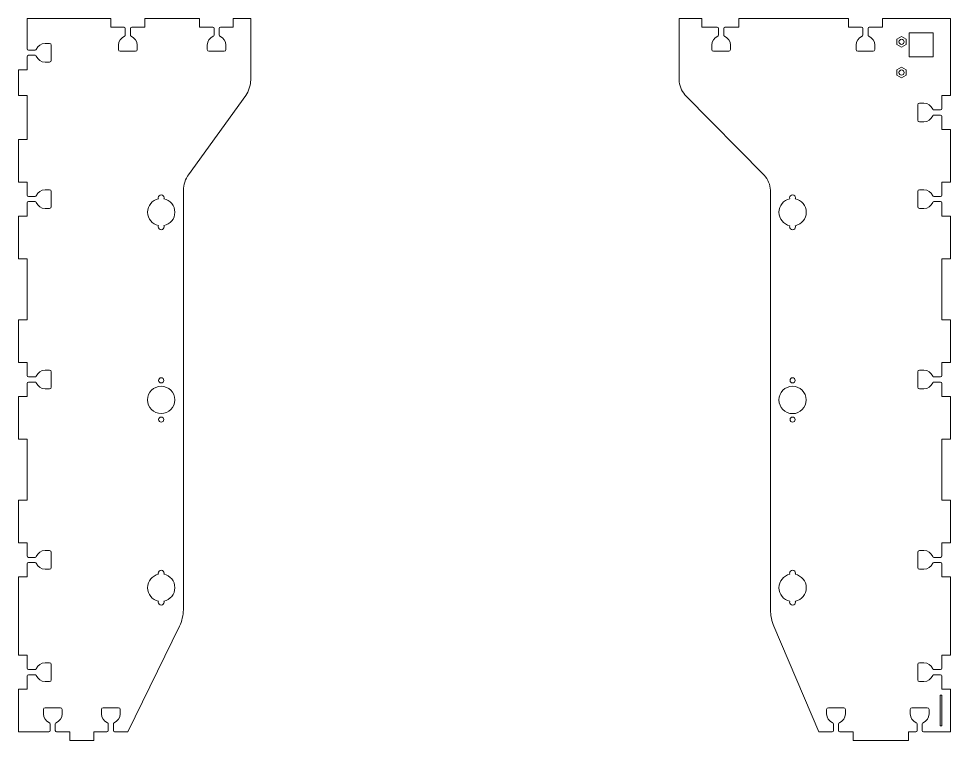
# Model space of a CAD drawing. Header units: inches. Extents: x 27 to 573, y -512 to -89.
import ezdxf

# ---------------------------------------------------------------- set-up
doc = ezdxf.new("R2010")
doc.units = ezdxf.units.IN
doc.header["$MEASUREMENT"] = 0
doc.layers.add('Layer 1', color=7, linetype='Continuous')

# ---------------------------------------------------------------- blocks, each defined once
blk = doc.blocks.new('block 3')
at = {"layer": 'Layer 1', "color": 240, "lineweight": 9, "true_color": 0xed1c24}
for points in [[(152.9, -93.59), (152.9, -88.59), (163.21, -88.59), (163.21, -93.59)], [(27.2, -118.59), (27.2, -133.59)], [(87.7, -506.59), (91.2, -506.59)]]:
    blk.add_lwpolyline(points, dxfattribs=at)
for points, knots in [([(27.2, -118.59), (27.2, -118.59), (32.2, -118.59), (32.2, -118.59), (32.2, -118.59), (32.2, -115.09), (32.2, -115.09), (32.2, -115.09), (32.2, -110.84), (32.2, -110.84), (32.2, -110.42), (32.54, -110.09), (32.95, -110.09), (32.95, -110.09), (36.87, -110.09), (36.87, -110.09), (37.18, -110.09), (37.46, -110.28), (37.57, -110.56), (38.37, -112.62), (40.37, -114.09), (42.7, -114.09), (42.7, -114.09), (45.3, -114.09), (45.3, -114.09), (45.85, -114.09), (46.3, -113.64), (46.3, -113.09), (46.3, -113.09), (46.3, -104.09), (46.3, -104.09), (46.3, -103.54), (45.85, -103.09), (45.3, -103.09), (45.3, -103.09), (42.7, -103.09), (42.7, -103.09), (40.37, -103.09), (38.37, -104.56), (37.57, -106.61), (37.46, -106.9), (37.18, -107.09), (36.88, -107.09), (36.88, -107.09), (32.95, -107.09), (32.95, -107.09), (32.54, -107.09), (32.2, -106.75), (32.2, -106.34), (32.2, -106.34), (32.2, -88.59), (32.2, -88.59), (32.2, -88.59), (81.2, -88.59), (81.2, -88.59)], [0, 0, 0, 0, 1, 1, 1, 2, 2, 2, 3, 3, 3, 4, 4, 4, 5, 5, 5, 6, 6, 6, 7, 7, 7, 8, 8, 8, 9, 9, 9, 10, 10, 10, 11, 11, 11, 12, 12, 12, 13, 13, 13, 14, 14, 14, 15, 15, 15, 16, 16, 16, 17, 17, 17, 18, 18, 18, 18]), ([(81.2, -88.59), (81.2, -88.59), (81.2, -93.59), (81.2, -93.59), (81.2, -93.59), (88.95, -93.59), (88.95, -93.59), (89.36, -93.59), (89.7, -93.92), (89.7, -94.34), (89.7, -94.34), (89.7, -98.26), (89.7, -98.26), (89.7, -98.57), (89.51, -98.85), (89.22, -98.96), (87.17, -99.76), (85.7, -101.76), (85.7, -104.09), (85.7, -104.09), (85.7, -106.69), (85.7, -106.69), (85.7, -107.24), (86.15, -107.69), (86.7, -107.69), (86.7, -107.69), (95.7, -107.69), (95.7, -107.69), (96.25, -107.69), (96.7, -107.24), (96.7, -106.69), (96.7, -106.69), (96.7, -104.09), (96.7, -104.09), (96.7, -101.76), (95.23, -99.76), (93.18, -98.96), (92.89, -98.85), (92.7, -98.57), (92.7, -98.26), (92.7, -98.26), (92.7, -94.34), (92.7, -94.34), (92.7, -93.92), (93.04, -93.59), (93.45, -93.59), (93.45, -93.59), (101.2, -93.59), (101.2, -93.59), (101.2, -93.59), (101.2, -88.59), (101.2, -88.59), (101.2, -88.59), (133.21, -88.59), (133.21, -88.59), (133.21, -88.59), (133.21, -93.59), (133.21, -93.59), (133.21, -93.59), (140.96, -93.59), (140.96, -93.59), (141.38, -93.59), (141.71, -93.92), (141.71, -94.34), (141.71, -94.34), (141.71, -98.26), (141.71, -98.26), (141.71, -98.57), (141.52, -98.85), (141.24, -98.96), (139.18, -99.76), (137.71, -101.76), (137.71, -104.09), (137.71, -104.09), (137.71, -106.69), (137.71, -106.69), (137.71, -107.24), (138.16, -107.69), (138.71, -107.69), (138.71, -107.69), (147.71, -107.69), (147.71, -107.69), (148.26, -107.69), (148.71, -107.24), (148.71, -106.69), (148.71, -106.69), (148.71, -104.09), (148.71, -104.09), (148.71, -101.76), (147.24, -99.76), (145.19, -98.96), (144.9, -98.85), (144.71, -98.57), (144.71, -98.26), (144.71, -98.26), (144.71, -94.34), (144.71, -94.34), (144.71, -93.92), (145.05, -93.59), (145.46, -93.59), (145.46, -93.59), (152.9, -93.59), (152.9, -93.59)], [0, 0, 0, 0, 1, 1, 1, 2, 2, 2, 3, 3, 3, 4, 4, 4, 5, 5, 5, 6, 6, 6, 7, 7, 7, 8, 8, 8, 9, 9, 9, 10, 10, 10, 11, 11, 11, 12, 12, 12, 13, 13, 13, 14, 14, 14, 15, 15, 15, 16, 16, 16, 17, 17, 17, 18, 18, 18, 19, 19, 19, 20, 20, 20, 21, 21, 21, 22, 22, 22, 23, 23, 23, 24, 24, 24, 25, 25, 25, 26, 26, 26, 27, 27, 27, 28, 28, 28, 29, 29, 29, 30, 30, 30, 31, 31, 31, 32, 32, 32, 33, 33, 33, 34, 34, 34, 34]), ([(91.2, -506.59), (91.2, -506.59), (121.55, -444.58), (121.55, -444.58), (122.76, -442.11), (123.75, -437.84), (123.75, -435.09), (123.75, -435.09), (123.75, -189.09), (123.75, -189.09), (123.75, -186.34), (125.06, -182.27), (126.68, -180.04), (126.68, -180.04), (160.28, -133.64), (160.28, -133.64), (161.89, -131.41), (163.21, -127.34), (163.21, -124.59), (163.21, -124.59), (163.21, -93.59), (163.21, -93.59)], [0, 0, 0, 0, 1, 1, 1, 2, 2, 2, 3, 3, 3, 4, 4, 4, 5, 5, 5, 6, 6, 6, 7, 7, 7, 7]), ([(87.7, -506.59), (87.7, -506.59), (83.45, -506.59), (83.45, -506.59), (83.04, -506.59), (82.7, -506.25), (82.7, -505.84), (82.7, -505.84), (82.7, -501.91), (82.7, -501.91), (82.7, -501.61), (82.89, -501.33), (83.18, -501.22), (85.23, -500.42), (86.7, -498.42), (86.7, -496.09), (86.7, -496.09), (86.7, -493.49), (86.7, -493.49), (86.7, -492.94), (86.25, -492.49), (85.7, -492.49), (85.7, -492.49), (76.7, -492.49), (76.7, -492.49), (76.15, -492.49), (75.7, -492.94), (75.7, -493.49), (75.7, -493.49), (75.7, -496.09), (75.7, -496.09), (75.7, -498.42), (77.17, -500.42), (79.22, -501.22), (79.51, -501.33), (79.7, -501.61), (79.7, -501.91), (79.7, -501.91), (79.7, -505.84), (79.7, -505.84), (79.7, -506.25), (79.36, -506.59), (78.95, -506.59), (78.95, -506.59), (71.2, -506.59), (71.2, -506.59), (71.2, -506.59), (71.2, -511.59), (71.2, -511.59), (71.2, -511.59), (57.2, -511.59), (57.2, -511.59), (57.2, -511.59), (57.2, -506.59), (57.2, -506.59), (57.2, -506.59), (49.45, -506.59), (49.45, -506.59), (49.04, -506.59), (48.7, -506.25), (48.7, -505.84), (48.7, -505.84), (48.7, -501.91), (48.7, -501.91), (48.7, -501.61), (48.89, -501.33), (49.18, -501.22), (51.23, -500.42), (52.7, -498.42), (52.7, -496.09), (52.7, -496.09), (52.7, -493.49), (52.7, -493.49), (52.7, -492.94), (52.25, -492.49), (51.7, -492.49), (51.7, -492.49), (42.7, -492.49), (42.7, -492.49), (42.15, -492.49), (41.7, -492.94), (41.7, -493.49), (41.7, -493.49), (41.7, -496.09), (41.7, -496.09), (41.7, -498.42), (43.17, -500.42), (45.22, -501.22), (45.51, -501.33), (45.7, -501.61), (45.7, -501.91), (45.7, -501.91), (45.7, -505.84), (45.7, -505.84), (45.7, -506.25), (45.36, -506.59), (44.95, -506.59), (44.95, -506.59), (27.2, -506.59), (27.2, -506.59), (27.2, -506.59), (27.2, -481.59), (27.2, -481.59), (27.2, -481.59), (32.2, -481.59), (32.2, -481.59), (32.2, -481.59), (32.2, -473.84), (32.2, -473.84), (32.2, -473.42), (32.54, -473.09), (32.95, -473.09), (32.95, -473.09), (36.87, -473.09), (36.87, -473.09), (37.18, -473.09), (37.46, -473.28), (37.57, -473.56), (38.37, -475.62), (40.37, -477.09), (42.7, -477.09), (42.7, -477.09), (45.3, -477.09), (45.3, -477.09), (45.85, -477.09), (46.3, -476.64), (46.3, -476.09), (46.3, -476.09), (46.3, -467.09), (46.3, -467.09), (46.3, -466.54), (45.85, -466.09), (45.3, -466.09), (45.3, -466.09), (42.7, -466.09), (42.7, -466.09), (40.37, -466.09), (38.37, -467.56), (37.57, -469.61), (37.46, -469.9), (37.18, -470.09), (36.88, -470.09), (36.88, -470.09), (32.95, -470.09), (32.95, -470.09), (32.54, -470.09), (32.2, -469.75), (32.2, -469.34), (32.2, -469.34), (32.2, -461.59), (32.2, -461.59), (32.2, -461.59), (27.2, -461.59), (27.2, -461.59), (27.2, -461.59), (27.2, -415.84), (27.2, -415.84), (27.2, -415.84), (32.2, -415.84), (32.2, -415.84), (32.2, -415.84), (32.2, -408.09), (32.2, -408.09), (32.2, -407.67), (32.54, -407.34), (32.95, -407.34), (32.95, -407.34), (36.87, -407.34), (36.87, -407.34), (37.18, -407.34), (37.46, -407.53), (37.57, -407.81), (38.37, -409.87), (40.37, -411.34), (42.7, -411.34), (42.7, -411.34), (45.3, -411.34), (45.3, -411.34), (45.85, -411.34), (46.3, -410.89), (46.3, -410.34), (46.3, -410.34), (46.3, -401.34), (46.3, -401.34), (46.3, -400.79), (45.85, -400.34), (45.3, -400.34), (45.3, -400.34), (42.7, -400.34), (42.7, -400.34), (40.37, -400.34), (38.37, -401.81), (37.57, -403.86), (37.46, -404.15), (37.18, -404.34), (36.88, -404.34), (36.88, -404.34), (32.95, -404.34), (32.95, -404.34), (32.54, -404.34), (32.2, -404), (32.2, -403.59), (32.2, -403.59), (32.2, -395.84), (32.2, -395.84), (32.2, -395.84), (27.2, -395.84), (27.2, -395.84), (27.2, -395.84), (27.2, -370.84), (27.2, -370.84), (27.2, -370.84), (32.2, -370.84), (32.2, -370.84), (32.2, -370.84), (32.2, -335.09), (32.2, -335.09), (32.2, -335.09), (27.2, -335.09), (27.2, -335.09), (27.2, -335.09), (27.2, -310.09), (27.2, -310.09), (27.2, -310.09), (32.2, -310.09), (32.2, -310.09), (32.2, -310.09), (32.2, -302.34), (32.2, -302.34), (32.2, -301.92), (32.54, -301.59), (32.95, -301.59), (32.95, -301.59), (36.87, -301.59), (36.87, -301.59), (37.18, -301.59), (37.46, -301.78), (37.57, -302.06), (38.37, -304.12), (40.37, -305.59), (42.7, -305.59), (42.7, -305.59), (45.3, -305.59), (45.3, -305.59), (45.85, -305.59), (46.3, -305.14), (46.3, -304.59), (46.3, -304.59), (46.3, -295.59), (46.3, -295.59), (46.3, -295.04), (45.85, -294.59), (45.3, -294.59), (45.3, -294.59), (42.7, -294.59), (42.7, -294.59), (40.37, -294.59), (38.37, -296.06), (37.57, -298.11), (37.46, -298.4), (37.18, -298.59), (36.88, -298.59), (36.88, -298.59), (32.95, -298.59), (32.95, -298.59), (32.54, -298.59), (32.2, -298.25), (32.2, -297.84), (32.2, -297.84), (32.2, -290.09), (32.2, -290.09), (32.2, -290.09), (27.2, -290.09), (27.2, -290.09), (27.2, -290.09), (27.2, -265.09), (27.2, -265.09), (27.2, -265.09), (32.2, -265.09), (32.2, -265.09), (32.2, -265.09), (32.2, -229.34), (32.2, -229.34), (32.2, -229.34), (27.2, -229.34), (27.2, -229.34), (27.2, -229.34), (27.2, -204.34), (27.2, -204.34), (27.2, -204.34), (32.2, -204.34), (32.2, -204.34), (32.2, -204.34), (32.2, -196.59), (32.2, -196.59), (32.2, -196.17), (32.54, -195.84), (32.95, -195.84), (32.95, -195.84), (36.87, -195.84), (36.87, -195.84), (37.18, -195.84), (37.46, -196.03), (37.57, -196.31), (38.37, -198.37), (40.37, -199.84), (42.7, -199.84), (42.7, -199.84), (45.3, -199.84), (45.3, -199.84), (45.85, -199.84), (46.3, -199.39), (46.3, -198.84), (46.3, -198.84), (46.3, -189.84), (46.3, -189.84), (46.3, -189.29), (45.85, -188.84), (45.3, -188.84), (45.3, -188.84), (42.7, -188.84), (42.7, -188.84), (40.37, -188.84), (38.37, -190.31), (37.57, -192.36), (37.46, -192.65), (37.18, -192.84), (36.88, -192.84), (36.88, -192.84), (32.95, -192.84), (32.95, -192.84), (32.54, -192.84), (32.2, -192.5), (32.2, -192.09), (32.2, -192.09), (32.2, -184.34), (32.2, -184.34), (32.2, -184.34), (27.2, -184.34), (27.2, -184.34), (27.2, -184.34), (27.2, -159.34), (27.2, -159.34), (27.2, -159.34), (32.2, -159.34), (32.2, -159.34), (32.2, -159.34), (32.2, -133.59), (32.2, -133.59), (32.2, -133.59), (27.2, -133.59), (27.2, -133.59)], [0, 0, 0, 0, 1, 1, 1, 2, 2, 2, 3, 3, 3, 4, 4, 4, 5, 5, 5, 6, 6, 6, 7, 7, 7, 8, 8, 8, 9, 9, 9, 10, 10, 10, 11, 11, 11, 12, 12, 12, 13, 13, 13, 14, 14, 14, 15, 15, 15, 16, 16, 16, 17, 17, 17, 18, 18, 18, 19, 19, 19, 20, 20, 20, 21, 21, 21, 22, 22, 22, 23, 23, 23, 24, 24, 24, 25, 25, 25, 26, 26, 26, 27, 27, 27, 28, 28, 28, 29, 29, 29, 30, 30, 30, 31, 31, 31, 32, 32, 32, 33, 33, 33, 34, 34, 34, 35, 35, 35, 36, 36, 36, 37, 37, 37, 38, 38, 38, 39, 39, 39, 40, 40, 40, 41, 41, 41, 42, 42, 42, 43, 43, 43, 44, 44, 44, 45, 45, 45, 46, 46, 46, 47, 47, 47, 48, 48, 48, 49, 49, 49, 50, 50, 50, 51, 51, 51, 52, 52, 52, 53, 53, 53, 54, 54, 54, 55, 55, 55, 56, 56, 56, 57, 57, 57, 58, 58, 58, 59, 59, 59, 60, 60, 60, 61, 61, 61, 62, 62, 62, 63, 63, 63, 64, 64, 64, 65, 65, 65, 66, 66, 66, 67, 67, 67, 68, 68, 68, 69, 69, 69, 70, 70, 70, 71, 71, 71, 72, 72, 72, 73, 73, 73, 74, 74, 74, 75, 75, 75, 76, 76, 76, 77, 77, 77, 78, 78, 78, 79, 79, 79, 80, 80, 80, 81, 81, 81, 82, 82, 82, 83, 83, 83, 84, 84, 84, 85, 85, 85, 86, 86, 86, 87, 87, 87, 88, 88, 88, 89, 89, 89, 90, 90, 90, 91, 91, 91, 92, 92, 92, 93, 93, 93, 94, 94, 94, 95, 95, 95, 96, 96, 96, 97, 97, 97, 98, 98, 98, 99, 99, 99, 100, 100, 100, 101, 101, 101, 102, 102, 102, 103, 103, 103, 104, 104, 104, 105, 105, 105, 106, 106, 106, 107, 107, 107, 108, 108, 108, 109, 109, 109, 110, 110, 110, 111, 111, 111, 112, 112, 112, 113, 113, 113, 114, 114, 114, 115, 115, 115, 116, 116, 116, 117, 117, 117, 117])]:
    blk.add_open_spline(points, degree=3, knots=knots, dxfattribs=at)
at = {"layer": 'Layer 1', "color": 177, "lineweight": 9, "true_color": 0x2e3092}
for points, knots in [([(112.36, -209.92), (116, -209.17), (118.75, -205.94), (118.75, -202.08), (118.75, -198.21), (116, -194.98), (112.34, -194.24), (112.34, -194.24), (112.35, -194.24), (112.35, -194.24), (112.43, -194.04), (112.47, -193.82), (112.47, -193.59), (112.47, -192.64), (111.7, -191.87), (110.75, -191.87), (109.79, -191.87), (109.02, -192.64), (109.02, -193.59), (109.02, -193.82), (109.06, -194.04), (109.15, -194.24), (109.15, -194.24), (109.13, -194.24), (109.13, -194.24), (105.49, -194.99), (102.75, -198.21), (102.75, -202.08), (102.75, -205.95), (105.49, -209.18), (109.15, -209.92), (109.15, -209.92), (109.15, -209.92), (109.15, -209.92), (109.06, -210.12), (109.02, -210.34), (109.02, -210.56), (109.02, -211.52), (109.79, -212.29), (110.75, -212.29), (111.7, -212.29), (112.47, -211.52), (112.47, -210.56), (112.47, -210.33), (112.42, -210.1), (112.33, -209.89)], [0, 0, 0, 0, 1, 1, 1, 2, 2, 2, 3, 3, 3, 4, 4, 4, 5, 5, 5, 6, 6, 6, 7, 7, 7, 8, 8, 8, 9, 9, 9, 10, 10, 10, 11, 11, 11, 12, 12, 12, 13, 13, 13, 14, 14, 14, 15, 15, 15, 15]), ([(112.25, -300.58), (112.25, -301.41), (111.57, -302.08), (110.75, -302.08), (109.92, -302.08), (109.25, -301.41), (109.25, -300.58), (109.25, -299.75), (109.92, -299.08), (110.75, -299.08), (111.57, -299.08), (112.25, -299.75), (112.25, -300.58)], [0, 0, 0, 0, 1, 1, 1, 2, 2, 2, 3, 3, 3, 4, 4, 4, 4]), ([(118.75, -312.08), (118.75, -316.5), (115.16, -320.08), (110.75, -320.08), (106.33, -320.08), (102.75, -316.5), (102.75, -312.08), (102.75, -307.66), (106.33, -304.08), (110.75, -304.08), (115.16, -304.08), (118.75, -307.66), (118.75, -312.08)], [0, 0, 0, 0, 1, 1, 1, 2, 2, 2, 3, 3, 3, 4, 4, 4, 4]), ([(112.25, -323.58), (112.25, -324.41), (111.57, -325.08), (110.75, -325.08), (109.92, -325.08), (109.25, -324.41), (109.25, -323.58), (109.25, -322.75), (109.92, -322.08), (110.75, -322.08), (111.57, -322.08), (112.25, -322.75), (112.25, -323.58)], [0, 0, 0, 0, 1, 1, 1, 2, 2, 2, 3, 3, 3, 4, 4, 4, 4]), ([(112.36, -429.94), (116, -429.19), (118.75, -425.96), (118.75, -422.1), (118.75, -418.23), (116, -415), (112.34, -414.26), (112.34, -414.26), (112.35, -414.26), (112.35, -414.26), (112.43, -414.06), (112.47, -413.84), (112.47, -413.61), (112.47, -412.66), (111.7, -411.89), (110.75, -411.89), (109.79, -411.89), (109.02, -412.66), (109.02, -413.61), (109.02, -413.84), (109.06, -414.06), (109.15, -414.26), (109.15, -414.26), (109.13, -414.26), (109.13, -414.26), (105.49, -415.01), (102.75, -418.23), (102.75, -422.1), (102.75, -425.97), (105.49, -429.2), (109.15, -429.94), (109.15, -429.94), (109.15, -429.94), (109.15, -429.94), (109.06, -430.14), (109.02, -430.36), (109.02, -430.58), (109.02, -431.54), (109.79, -432.31), (110.75, -432.31), (111.7, -432.31), (112.47, -431.54), (112.47, -430.58), (112.47, -430.35), (112.42, -430.12), (112.33, -429.91)], [0, 0, 0, 0, 1, 1, 1, 2, 2, 2, 3, 3, 3, 4, 4, 4, 5, 5, 5, 6, 6, 6, 7, 7, 7, 8, 8, 8, 9, 9, 9, 10, 10, 10, 11, 11, 11, 12, 12, 12, 13, 13, 13, 14, 14, 14, 15, 15, 15, 15])]:
    blk.add_open_spline(points, degree=3, knots=knots, dxfattribs=at)
blk = doc.blocks.new('block 4')
at = {"layer": 'Layer 1', "color": 240, "lineweight": 9, "true_color": 0xed1c24}
for points in [[(525.67, -93.59), (533.42, -93.59), (533.42, -88.59)], [(533.42, -88.59), (573.18, -88.59)], [(573.18, -290.09), (573.18, -290.09)]]:
    blk.add_lwpolyline(points, dxfattribs=at)
at = {"layer": 'Layer 1', "color": 177, "lineweight": 9, "true_color": 0x2e3092}
for points in [[(563.08, -110.94), (549.08, -110.94), (549.08, -96.94), (563.08, -96.94), (563.08, -110.94)], [(568.18, -485.09), (568.18, -503.09), (567.18, -503.09), (567.18, -485.09), (568.18, -485.09)]]:
    blk.add_lwpolyline(points, dxfattribs=at)
at = {"layer": 'Layer 1', "color": 7, "lineweight": 9, "true_color": 0xffffff}
for points in [[(544.58, -99.01), (547.33, -100.6), (547.33, -103.78), (544.58, -105.36), (541.83, -103.78), (541.83, -100.6), (544.58, -99.01)], [(544.58, -117.01), (547.33, -118.6), (547.33, -121.78), (544.58, -123.36), (541.83, -121.78), (541.83, -118.6), (544.58, -117.01)]]:
    blk.add_lwpolyline(points, dxfattribs=at)
at = {"layer": 'Layer 1', "color": 240, "lineweight": 9, "true_color": 0xed1c24}
for points, knots in [([(521.19, -93.59), (521.19, -93.59), (513.44, -93.59), (513.44, -93.59), (513.44, -93.59), (513.41, -93.59), (513.41, -93.59), (513.41, -93.59), (513.41, -88.59), (513.41, -88.59), (513.41, -88.59), (449.19, -88.59), (449.19, -88.59), (449.19, -88.59), (449.19, -93.59), (449.19, -93.59), (449.19, -93.59), (441.09, -93.59), (441.09, -93.59), (440.68, -93.59), (440.34, -93.92), (440.34, -94.34), (440.34, -94.34), (440.34, -98.26), (440.34, -98.26), (440.34, -98.57), (440.53, -98.85), (440.82, -98.96), (442.87, -99.76), (444.34, -101.76), (444.34, -104.09), (444.34, -104.09), (444.34, -106.69), (444.34, -106.69), (444.34, -107.24), (443.89, -107.69), (443.34, -107.69), (443.34, -107.69), (434.34, -107.69), (434.34, -107.69), (433.79, -107.69), (433.34, -107.24), (433.34, -106.69), (433.34, -106.69), (433.34, -104.09), (433.34, -104.09), (433.34, -101.76), (434.81, -99.76), (436.86, -98.96), (437.15, -98.85), (437.34, -98.57), (437.34, -98.26), (437.34, -98.26), (437.34, -94.34), (437.34, -94.34), (437.34, -93.92), (437, -93.59), (436.59, -93.59), (436.59, -93.59), (427.59, -93.59), (427.59, -93.59), (427.59, -93.59), (427.59, -88.59), (427.59, -88.59), (427.59, -88.59), (414.17, -88.59), (414.17, -88.59), (414.17, -88.59), (414.17, -124.59), (414.17, -124.59)], [0, 0, 0, 0, 1, 1, 1, 2, 2, 2, 3, 3, 3, 4, 4, 4, 5, 5, 5, 6, 6, 6, 7, 7, 7, 8, 8, 8, 9, 9, 9, 10, 10, 10, 11, 11, 11, 12, 12, 12, 13, 13, 13, 14, 14, 14, 15, 15, 15, 16, 16, 16, 17, 17, 17, 18, 18, 18, 19, 19, 19, 20, 20, 20, 21, 21, 21, 22, 22, 22, 23, 23, 23, 23]), ([(573.18, -88.59), (573.18, -88.59), (573.18, -133.59), (573.18, -133.59), (573.18, -133.59), (568.18, -133.59), (568.18, -133.59), (568.18, -133.59), (568.18, -141.34), (568.18, -141.34), (568.18, -141.75), (567.85, -142.09), (567.43, -142.09), (567.43, -142.09), (563.51, -142.09), (563.51, -142.09), (563.2, -142.09), (562.92, -141.9), (562.81, -141.61), (562.01, -139.56), (560.01, -138.09), (557.68, -138.09), (557.68, -138.09), (555.08, -138.09), (555.08, -138.09), (554.53, -138.09), (554.08, -138.54), (554.08, -139.09), (554.08, -139.09), (554.08, -148.09), (554.08, -148.09), (554.08, -148.64), (554.53, -149.09), (555.08, -149.09), (555.08, -149.09), (557.68, -149.09), (557.68, -149.09), (560.01, -149.09), (562.01, -147.62), (562.81, -145.57), (562.92, -145.28), (563.2, -145.09), (563.51, -145.09), (563.51, -145.09), (567.43, -145.09), (567.43, -145.09), (567.85, -145.09), (568.18, -145.42), (568.18, -145.84), (568.18, -145.84), (568.18, -153.59), (568.18, -153.59), (568.18, -153.59), (573.18, -153.59), (573.18, -153.59), (573.18, -153.59), (573.18, -184.34), (573.18, -184.34), (573.18, -184.34), (568.18, -184.34), (568.18, -184.34), (568.18, -184.34), (568.18, -192.09), (568.18, -192.09), (568.18, -192.5), (567.85, -192.84), (567.43, -192.84), (567.43, -192.84), (563.51, -192.84), (563.51, -192.84), (563.2, -192.84), (562.92, -192.65), (562.81, -192.36), (562.01, -190.31), (560.01, -188.84), (557.68, -188.84), (557.68, -188.84), (555.08, -188.84), (555.08, -188.84), (554.53, -188.84), (554.08, -189.29), (554.08, -189.84), (554.08, -189.84), (554.08, -198.84), (554.08, -198.84), (554.08, -199.39), (554.53, -199.84), (555.08, -199.84), (555.08, -199.84), (557.68, -199.84), (557.68, -199.84), (560.01, -199.84), (562.01, -198.37), (562.81, -196.32), (562.92, -196.03), (563.2, -195.84), (563.51, -195.84), (563.51, -195.84), (567.43, -195.84), (567.43, -195.84), (567.85, -195.84), (568.18, -196.17), (568.18, -196.59), (568.18, -196.59), (568.18, -204.34), (568.18, -204.34), (568.18, -204.34), (573.18, -204.34), (573.18, -204.34), (573.18, -204.34), (573.18, -229.34), (573.18, -229.34), (573.18, -229.34), (568.18, -229.34), (568.18, -229.34), (568.18, -229.34), (568.18, -265.09), (568.18, -265.09), (568.18, -265.09), (573.18, -265.09), (573.18, -265.09), (573.18, -265.09), (573.18, -290.09), (573.18, -290.09), (573.18, -290.09), (568.18, -290.09), (568.18, -290.09), (568.18, -290.09), (568.18, -297.84), (568.18, -297.84), (568.18, -298.25), (567.85, -298.59), (567.43, -298.59), (567.43, -298.59), (563.51, -298.59), (563.51, -298.59), (563.2, -298.59), (562.92, -298.4), (562.81, -298.11), (562.01, -296.06), (560.01, -294.59), (557.68, -294.59), (557.68, -294.59), (555.08, -294.59), (555.08, -294.59), (554.53, -294.59), (554.08, -295.04), (554.08, -295.59), (554.08, -295.59), (554.08, -304.59), (554.08, -304.59), (554.08, -305.14), (554.53, -305.59), (555.08, -305.59), (555.08, -305.59), (557.68, -305.59), (557.68, -305.59), (560.01, -305.59), (562.01, -304.12), (562.81, -302.07), (562.92, -301.78), (563.2, -301.59), (563.51, -301.59), (563.51, -301.59), (567.43, -301.59), (567.43, -301.59), (567.85, -301.59), (568.18, -301.92), (568.18, -302.34), (568.18, -302.34), (568.18, -310.09), (568.18, -310.09), (568.18, -310.09), (573.18, -310.09), (573.18, -310.09), (573.18, -310.09), (573.18, -335.09), (573.18, -335.09), (573.18, -335.09), (568.18, -335.09), (568.18, -335.09), (568.18, -335.09), (568.18, -370.84), (568.18, -370.84), (568.18, -370.84), (573.18, -370.84), (573.18, -370.84), (573.18, -370.84), (573.18, -395.84), (573.18, -395.84), (573.18, -395.84), (568.18, -395.84), (568.18, -395.84), (568.18, -395.84), (568.18, -403.59), (568.18, -403.59), (568.18, -404), (567.85, -404.34), (567.43, -404.34), (567.43, -404.34), (563.51, -404.34), (563.51, -404.34), (563.2, -404.34), (562.92, -404.15), (562.81, -403.86), (562.01, -401.81), (560.01, -400.34), (557.68, -400.34), (557.68, -400.34), (555.08, -400.34), (555.08, -400.34), (554.53, -400.34), (554.08, -400.79), (554.08, -401.34), (554.08, -401.34), (554.08, -410.34), (554.08, -410.34), (554.08, -410.89), (554.53, -411.34), (555.08, -411.34), (555.08, -411.34), (557.68, -411.34), (557.68, -411.34), (560.01, -411.34), (562.01, -409.87), (562.81, -407.82), (562.92, -407.53), (563.2, -407.34), (563.51, -407.34), (563.51, -407.34), (567.43, -407.34), (567.43, -407.34), (567.85, -407.34), (568.18, -407.67), (568.18, -408.09), (568.18, -408.09), (568.18, -415.84), (568.18, -415.84), (568.18, -415.84), (573.18, -415.84), (573.18, -415.84), (573.18, -415.84), (573.18, -461.59), (573.18, -461.59), (573.18, -461.59), (568.18, -461.59), (568.18, -461.59), (568.18, -461.59), (568.18, -469.34), (568.18, -469.34), (568.18, -469.75), (567.85, -470.09), (567.43, -470.09), (567.43, -470.09), (563.51, -470.09), (563.51, -470.09), (563.2, -470.09), (562.92, -469.9), (562.81, -469.61), (562.01, -467.56), (560.01, -466.09), (557.68, -466.09), (557.68, -466.09), (555.08, -466.09), (555.08, -466.09), (554.53, -466.09), (554.08, -466.54), (554.08, -467.09), (554.08, -467.09), (554.08, -476.09), (554.08, -476.09), (554.08, -476.64), (554.53, -477.09), (555.08, -477.09), (555.08, -477.09), (557.68, -477.09), (557.68, -477.09), (560.01, -477.09), (562.01, -475.62), (562.81, -473.57), (562.92, -473.28), (563.2, -473.09), (563.51, -473.09), (563.51, -473.09), (567.43, -473.09), (567.43, -473.09), (567.85, -473.09), (568.18, -473.42), (568.18, -473.84), (568.18, -473.84), (568.18, -481.59), (568.18, -481.59), (568.18, -481.59), (573.18, -481.59), (573.18, -481.59), (573.18, -481.59), (573.18, -506.59), (573.18, -506.59), (573.18, -506.59), (557.43, -506.59), (557.43, -506.59), (557.02, -506.59), (556.68, -506.25), (556.68, -505.84), (556.68, -505.84), (556.68, -501.91), (556.68, -501.91), (556.68, -501.61), (556.87, -501.33), (557.16, -501.22), (559.21, -500.42), (560.68, -498.42), (560.68, -496.09), (560.68, -496.09), (560.68, -493.49), (560.68, -493.49), (560.68, -492.94), (560.23, -492.49), (559.68, -492.49), (559.68, -492.49), (550.68, -492.49), (550.68, -492.49), (550.13, -492.49), (549.68, -492.94), (549.68, -493.49), (549.68, -493.49), (549.68, -496.09), (549.68, -496.09), (549.68, -498.42), (551.15, -500.42), (553.2, -501.22), (553.49, -501.33), (553.68, -501.61), (553.68, -501.91), (553.68, -501.91), (553.68, -505.84), (553.68, -505.84), (553.68, -506.25), (553.35, -506.59), (552.93, -506.59), (552.93, -506.59), (548.68, -506.59), (548.68, -506.59)], [0, 0, 0, 0, 1, 1, 1, 2, 2, 2, 3, 3, 3, 4, 4, 4, 5, 5, 5, 6, 6, 6, 7, 7, 7, 8, 8, 8, 9, 9, 9, 10, 10, 10, 11, 11, 11, 12, 12, 12, 13, 13, 13, 14, 14, 14, 15, 15, 15, 16, 16, 16, 17, 17, 17, 18, 18, 18, 19, 19, 19, 20, 20, 20, 21, 21, 21, 22, 22, 22, 23, 23, 23, 24, 24, 24, 25, 25, 25, 26, 26, 26, 27, 27, 27, 28, 28, 28, 29, 29, 29, 30, 30, 30, 31, 31, 31, 32, 32, 32, 33, 33, 33, 34, 34, 34, 35, 35, 35, 36, 36, 36, 37, 37, 37, 38, 38, 38, 39, 39, 39, 40, 40, 40, 41, 41, 41, 42, 42, 42, 43, 43, 43, 44, 44, 44, 45, 45, 45, 46, 46, 46, 47, 47, 47, 48, 48, 48, 49, 49, 49, 50, 50, 50, 51, 51, 51, 52, 52, 52, 53, 53, 53, 54, 54, 54, 55, 55, 55, 56, 56, 56, 57, 57, 57, 58, 58, 58, 59, 59, 59, 60, 60, 60, 61, 61, 61, 62, 62, 62, 63, 63, 63, 64, 64, 64, 65, 65, 65, 66, 66, 66, 67, 67, 67, 68, 68, 68, 69, 69, 69, 70, 70, 70, 71, 71, 71, 72, 72, 72, 73, 73, 73, 74, 74, 74, 75, 75, 75, 76, 76, 76, 77, 77, 77, 78, 78, 78, 79, 79, 79, 80, 80, 80, 81, 81, 81, 82, 82, 82, 83, 83, 83, 84, 84, 84, 85, 85, 85, 86, 86, 86, 87, 87, 87, 88, 88, 88, 89, 89, 89, 90, 90, 90, 91, 91, 91, 92, 92, 92, 93, 93, 93, 94, 94, 94, 95, 95, 95, 96, 96, 96, 97, 97, 97, 98, 98, 98, 99, 99, 99, 100, 100, 100, 101, 101, 101, 102, 102, 102, 103, 103, 103, 104, 104, 104, 105, 105, 105, 106, 106, 106, 107, 107, 107, 108, 108, 108, 109, 109, 109, 110, 110, 110, 111, 111, 111, 112, 112, 112, 113, 113, 113, 114, 114, 114, 114]), ([(521.17, -93.59), (521.58, -93.59), (521.92, -93.92), (521.92, -94.34), (521.92, -94.34), (521.92, -98.26), (521.92, -98.26), (521.92, -98.57), (521.73, -98.85), (521.44, -98.96), (519.39, -99.76), (517.92, -101.76), (517.92, -104.09), (517.92, -104.09), (517.92, -106.69), (517.92, -106.69), (517.92, -107.24), (518.37, -107.69), (518.92, -107.69), (518.92, -107.69), (527.92, -107.69), (527.92, -107.69), (528.47, -107.69), (528.92, -107.24), (528.92, -106.69), (528.92, -106.69), (528.92, -104.09), (528.92, -104.09), (528.92, -101.76), (527.45, -99.76), (525.4, -98.96), (525.11, -98.85), (524.92, -98.57), (524.92, -98.26), (524.92, -98.26), (524.92, -94.34), (524.92, -94.34), (524.92, -93.92), (525.26, -93.59), (525.67, -93.59)], [0, 0, 0, 0, 1, 1, 1, 2, 2, 2, 3, 3, 3, 4, 4, 4, 5, 5, 5, 6, 6, 6, 7, 7, 7, 8, 8, 8, 9, 9, 9, 10, 10, 10, 11, 11, 11, 12, 12, 12, 13, 13, 13, 13]), ([(496.18, -506.59), (496.18, -506.59), (469.69, -444.69), (469.69, -444.69), (468.61, -442.16), (467.73, -437.84), (467.73, -435.09), (467.73, -435.09), (467.73, -189.09), (467.73, -189.09), (467.73, -186.34), (466.15, -182.48), (464.22, -180.52), (464.22, -180.52), (417.67, -133.16), (417.67, -133.16), (415.74, -131.19), (414.17, -127.34), (414.17, -124.59)], [0, 0, 0, 0, 1, 1, 1, 2, 2, 2, 3, 3, 3, 4, 4, 4, 5, 5, 5, 6, 6, 6, 6]), ([(548.68, -506.59), (548.68, -506.59), (548.68, -511.59), (548.68, -511.59), (548.68, -511.59), (516.18, -511.59), (516.18, -511.59), (516.18, -511.59), (516.18, -506.59), (516.18, -506.59), (516.18, -506.59), (508.43, -506.59), (508.43, -506.59), (508.02, -506.59), (507.68, -506.25), (507.68, -505.84), (507.68, -505.84), (507.68, -501.91), (507.68, -501.91), (507.68, -501.61), (507.87, -501.33), (508.16, -501.22), (510.21, -500.42), (511.68, -498.42), (511.68, -496.09), (511.68, -496.09), (511.68, -493.49), (511.68, -493.49), (511.68, -492.94), (511.23, -492.49), (510.68, -492.49), (510.68, -492.49), (501.68, -492.49), (501.68, -492.49), (501.13, -492.49), (500.68, -492.94), (500.68, -493.49), (500.68, -493.49), (500.68, -496.09), (500.68, -496.09), (500.68, -498.42), (502.15, -500.42), (504.2, -501.22), (504.49, -501.33), (504.68, -501.61), (504.68, -501.91), (504.68, -501.91), (504.68, -505.84), (504.68, -505.84), (504.68, -506.25), (504.35, -506.59), (503.93, -506.59), (503.93, -506.59), (496.18, -506.59), (496.18, -506.59)], [0, 0, 0, 0, 1, 1, 1, 2, 2, 2, 3, 3, 3, 4, 4, 4, 5, 5, 5, 6, 6, 6, 7, 7, 7, 8, 8, 8, 9, 9, 9, 10, 10, 10, 11, 11, 11, 12, 12, 12, 13, 13, 13, 14, 14, 14, 15, 15, 15, 16, 16, 16, 17, 17, 17, 18, 18, 18, 18])]:
    blk.add_open_spline(points, degree=3, knots=knots, dxfattribs=at)
at = {"layer": 'Layer 1', "color": 177, "lineweight": 9, "true_color": 0x2e3092}
for points, knots in [([(544.58, -100.69), (545.41, -100.69), (546.08, -101.36), (546.08, -102.19), (546.08, -103.02), (545.41, -103.69), (544.58, -103.69), (543.75, -103.69), (543.08, -103.02), (543.08, -102.19), (543.08, -101.36), (543.75, -100.69), (544.58, -100.69)], [0, 0, 0, 0, 1, 1, 1, 2, 2, 2, 3, 3, 3, 4, 4, 4, 4]), ([(544.58, -118.69), (545.41, -118.69), (546.08, -119.36), (546.08, -120.19), (546.08, -121.02), (545.41, -121.69), (544.58, -121.69), (543.75, -121.69), (543.08, -121.02), (543.08, -120.19), (543.08, -119.36), (543.75, -118.69), (544.58, -118.69)], [0, 0, 0, 0, 1, 1, 1, 2, 2, 2, 3, 3, 3, 4, 4, 4, 4]), ([(482.34, -209.93), (485.98, -209.18), (488.73, -205.95), (488.73, -202.09), (488.73, -198.22), (485.98, -194.99), (482.32, -194.25), (482.32, -194.25), (482.33, -194.25), (482.33, -194.25), (482.41, -194.05), (482.45, -193.83), (482.45, -193.6), (482.45, -192.65), (481.68, -191.88), (480.73, -191.88), (479.77, -191.88), (479, -192.65), (479, -193.6), (479, -193.83), (479.05, -194.05), (479.13, -194.25), (479.13, -194.25), (479.11, -194.25), (479.11, -194.25), (475.47, -195), (472.73, -198.22), (472.73, -202.09), (472.73, -205.96), (475.47, -209.19), (479.13, -209.93), (479.13, -209.93), (479.13, -209.93), (479.13, -209.93), (479.05, -210.13), (479, -210.35), (479, -210.57), (479, -211.53), (479.77, -212.3), (480.73, -212.3), (481.68, -212.3), (482.45, -211.53), (482.45, -210.57), (482.45, -210.34), (482.4, -210.11), (482.32, -209.9)], [0, 0, 0, 0, 1, 1, 1, 2, 2, 2, 3, 3, 3, 4, 4, 4, 5, 5, 5, 6, 6, 6, 7, 7, 7, 8, 8, 8, 9, 9, 9, 10, 10, 10, 11, 11, 11, 12, 12, 12, 13, 13, 13, 14, 14, 14, 15, 15, 15, 15]), ([(482.23, -300.59), (482.23, -301.42), (481.55, -302.09), (480.73, -302.09), (479.9, -302.09), (479.23, -301.42), (479.23, -300.59), (479.23, -299.76), (479.9, -299.09), (480.73, -299.09), (481.55, -299.09), (482.23, -299.76), (482.23, -300.59)], [0, 0, 0, 0, 1, 1, 1, 2, 2, 2, 3, 3, 3, 4, 4, 4, 4]), ([(488.73, -312.09), (488.73, -316.51), (485.14, -320.09), (480.73, -320.09), (476.31, -320.09), (472.73, -316.51), (472.73, -312.09), (472.73, -307.67), (476.31, -304.09), (480.73, -304.09), (485.14, -304.09), (488.73, -307.67), (488.73, -312.09)], [0, 0, 0, 0, 1, 1, 1, 2, 2, 2, 3, 3, 3, 4, 4, 4, 4]), ([(482.23, -323.59), (482.23, -324.42), (481.55, -325.09), (480.73, -325.09), (479.9, -325.09), (479.23, -324.42), (479.23, -323.59), (479.23, -322.76), (479.9, -322.09), (480.73, -322.09), (481.55, -322.09), (482.23, -322.76), (482.23, -323.59)], [0, 0, 0, 0, 1, 1, 1, 2, 2, 2, 3, 3, 3, 4, 4, 4, 4]), ([(482.34, -429.95), (485.98, -429.2), (488.73, -425.97), (488.73, -422.11), (488.73, -418.24), (485.98, -415.01), (482.32, -414.27), (482.32, -414.27), (482.33, -414.27), (482.33, -414.27), (482.41, -414.07), (482.45, -413.85), (482.45, -413.62), (482.45, -412.67), (481.68, -411.9), (480.73, -411.9), (479.77, -411.9), (479, -412.67), (479, -413.62), (479, -413.85), (479.05, -414.07), (479.13, -414.27), (479.13, -414.27), (479.11, -414.27), (479.11, -414.27), (475.47, -415.02), (472.73, -418.24), (472.73, -422.11), (472.73, -425.98), (475.47, -429.21), (479.13, -429.95), (479.13, -429.95), (479.13, -429.95), (479.13, -429.95), (479.05, -430.15), (479, -430.36), (479, -430.59), (479, -431.55), (479.77, -432.32), (480.73, -432.32), (481.68, -432.32), (482.45, -431.55), (482.45, -430.59), (482.45, -430.36), (482.4, -430.13), (482.32, -429.92)], [0, 0, 0, 0, 1, 1, 1, 2, 2, 2, 3, 3, 3, 4, 4, 4, 5, 5, 5, 6, 6, 6, 7, 7, 7, 8, 8, 8, 9, 9, 9, 10, 10, 10, 11, 11, 11, 12, 12, 12, 13, 13, 13, 14, 14, 14, 15, 15, 15, 15])]:
    blk.add_open_spline(points, degree=3, knots=knots, dxfattribs=at)
blk = doc.blocks.new('block 2')
at = {"layer": 'Layer 1'}
for name in ['block 3', 'block 4']:
    blk.add_blockref(name, (0, 0), dxfattribs=at)

msp = doc.modelspace()

# ---------------------------------------------------------------- block references
at = {"layer": 'Layer 1'}
msp.add_blockref('block 2', (0, 0), dxfattribs=at)

doc.saveas('drawing.dxf')
